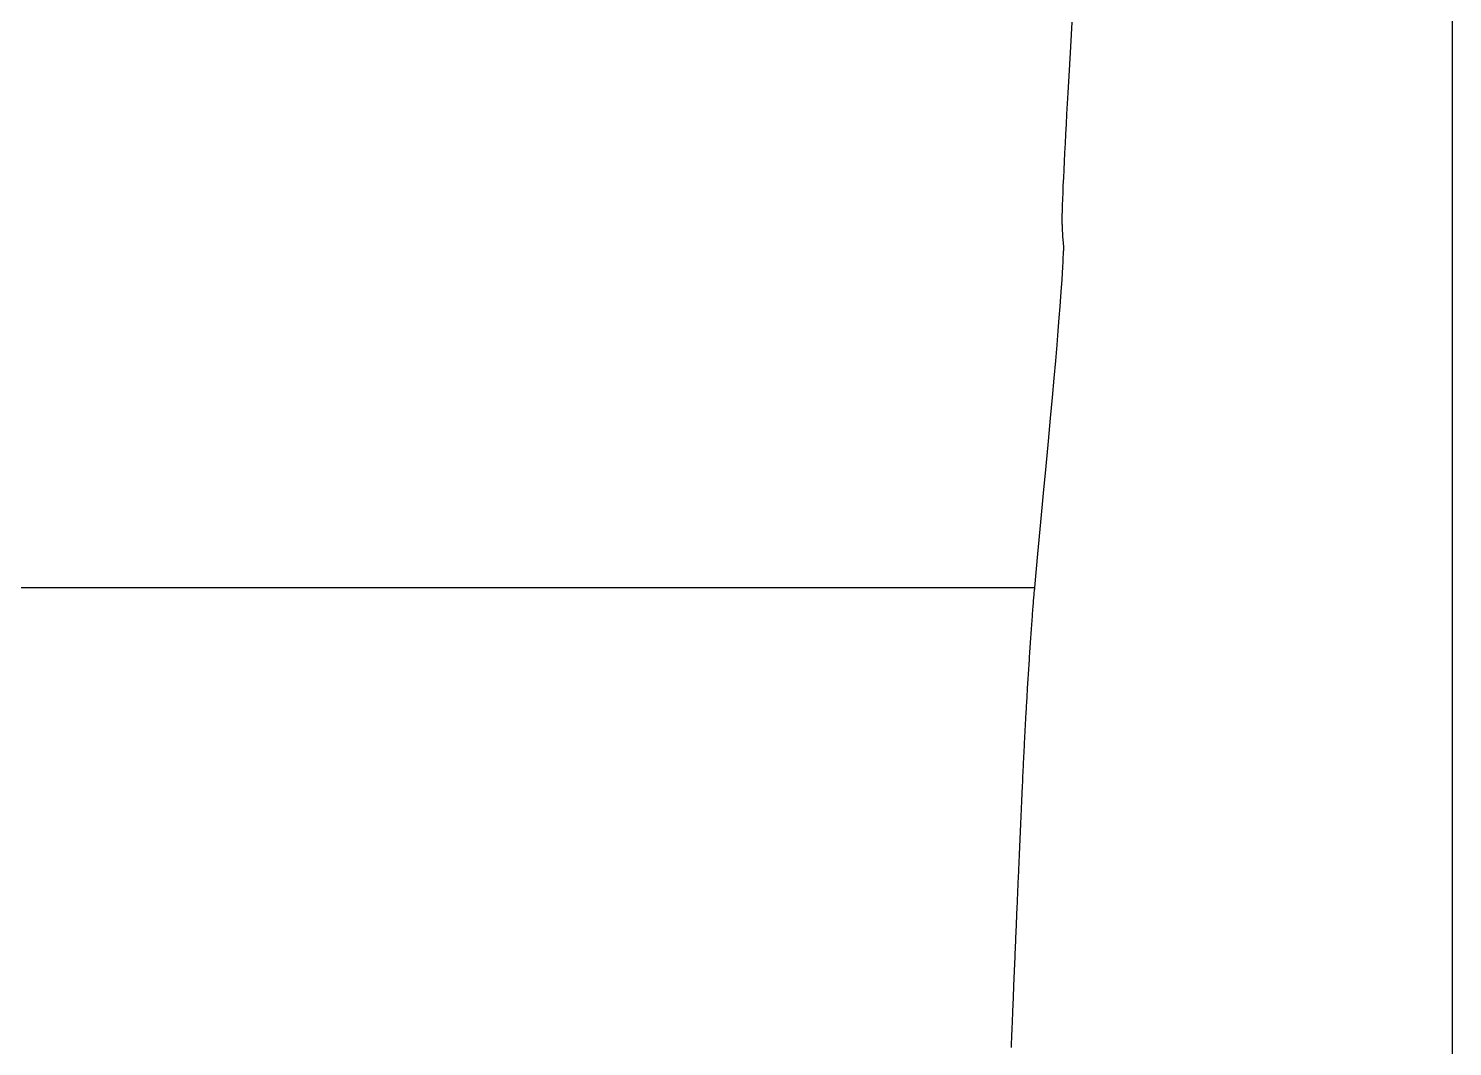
# Model space of a CAD drawing. Extents: x 28 to 300, y 18 to 330.
# Drawn here: x 227.2453 to 227.5256, y 191.7143 to 191.9148 of the extents above; entities that cross this region are included whole.
import ezdxf

# ---------------------------------------------------------------- set-up
doc = ezdxf.new("R2010")
doc.units = 0
doc.layers.add('MECHANICAL14', color=56, linetype='CONTINUOUS')
doc.layers.add('TOPOVERLAY', color=2, linetype='CONTINUOUS')

msp = doc.modelspace()

# ---------------------------------------------------------------- linework, layer by layer
at = {"layer": 'MECHANICAL14'}
for p, q in [((227.52562, 191.44932), (227.52562, 193.47792)), ((227.45062, 191.91361), (227.45077, 191.91603)), ((227.45048, 191.91123), (227.45062, 191.91361)), ((227.45021, 191.9066), (227.45035, 191.90889)), ((227.45035, 191.90889), (227.45048, 191.91123)), ((227.45008, 191.90436), (227.45021, 191.9066)), ((227.44996, 191.90217), (227.45008, 191.90436)), ((227.44984, 191.90003), (227.44996, 191.90217)), ((227.44961, 191.89595), (227.44972, 191.89796)), ((227.44972, 191.89796), (227.44984, 191.90003)), ((227.44951, 191.89401), (227.44961, 191.89595)), ((227.44932, 191.89033), (227.44941, 191.89213)), ((227.44941, 191.89213), (227.44951, 191.89401)), ((227.44923, 191.8886), (227.44932, 191.89033)), ((227.44908, 191.88539), (227.44915, 191.88696)), ((227.44915, 191.88696), (227.44923, 191.8886)), ((227.44896, 191.88252), (227.44901, 191.88391)), ((227.44901, 191.88391), (227.44908, 191.88539)), ((227.44886, 191.88002), (227.44891, 191.88122)), ((227.44891, 191.88122), (227.44896, 191.88252)), ((227.44881, 191.87791), (227.44883, 191.87892)), ((227.44883, 191.87892), (227.44886, 191.88002)), ((227.44879, 191.87702), (227.44881, 191.87791)), ((227.44879, 191.87623), (227.44879, 191.87702)), ((227.44879, 191.87623), (227.44879, 191.87555)), ((227.44879, 191.87555), (227.44881, 191.87498)), ((227.44881, 191.87498), (227.44883, 191.87449)), ((227.44883, 191.87449), (227.44885, 191.87407)), ((227.44885, 191.87407), (227.44888, 191.8737)), ((227.44888, 191.8737), (227.44891, 191.87336)), ((227.44891, 191.87336), (227.44894, 191.87304)), ((227.44894, 191.87304), (227.44897, 191.87271)), ((227.44897, 191.87271), (227.449, 191.87236)), ((227.44898, 191.86882), (227.44901, 191.86967)), ((227.449, 191.87236), (227.44902, 191.87197)), ((227.44901, 191.86967), (227.44903, 191.87039)), ((227.44902, 191.87197), (227.44903, 191.87153)), ((227.44903, 191.87153), (227.44903, 191.87101)), ((227.44903, 191.87039), (227.44903, 191.87101)), ((227.44886, 191.86667), (227.44893, 191.86783)), ((227.44893, 191.86783), (227.44898, 191.86882)), ((227.44868, 191.86378), (227.44878, 191.86532)), ((227.44878, 191.86532), (227.44886, 191.86667)), ((227.44839, 191.86003), (227.44855, 191.86203)), ((227.44855, 191.86203), (227.44868, 191.86378)), ((227.44822, 191.85779), (227.44839, 191.86003)), ((227.44801, 191.85527), (227.44822, 191.85779)), ((227.44777, 191.85247), (227.44801, 191.85527)), ((227.44751, 191.84936), (227.44777, 191.85247)), ((227.4472, 191.84593), (227.44751, 191.84936)), ((227.44687, 191.84215), (227.4472, 191.84593)), ((227.44649, 191.83802), (227.44687, 191.84215)), ((227.44608, 191.83351), (227.44649, 191.83802)), ((227.44563, 191.8286), (227.44608, 191.83351)), ((227.44514, 191.82329), (227.44563, 191.8286)), ((227.4446, 191.81754), (227.44514, 191.82329)), ((227.44402, 191.81134), (227.4446, 191.81754)), ((227.44339, 191.80468), (227.44402, 191.81134)), ((225.70785, 191.80468), (227.44339, 191.80468)), ((227.44317, 191.80219), (227.4432, 191.80251)), ((227.4432, 191.80251), (227.44322, 191.80282)), ((227.44322, 191.80282), (227.44325, 191.80313)), ((227.44325, 191.80313), (227.44327, 191.80341)), ((227.44327, 191.80341), (227.4433, 191.80369)), ((227.4433, 191.80369), (227.44332, 191.80396)), ((227.44332, 191.80396), (227.44334, 191.80421)), ((227.44334, 191.80421), (227.44337, 191.80445)), ((227.44337, 191.80445), (227.44339, 191.80468)), ((227.44294, 191.79926), (227.44297, 191.79966)), ((227.44297, 191.79966), (227.443, 191.80004)), ((227.443, 191.80004), (227.44303, 191.80043)), ((227.44303, 191.80043), (227.44306, 191.8008)), ((227.44306, 191.8008), (227.44309, 191.80116)), ((227.44309, 191.80116), (227.44312, 191.80151)), ((227.44312, 191.80151), (227.44314, 191.80186)), ((227.44314, 191.80186), (227.44317, 191.80219)), ((227.44273, 191.7963), (227.44276, 191.79674)), ((227.44276, 191.79674), (227.44279, 191.79717)), ((227.44279, 191.79717), (227.44282, 191.7976)), ((227.44282, 191.7976), (227.44285, 191.79803)), ((227.44285, 191.79803), (227.44289, 191.79845)), ((227.44289, 191.79845), (227.44292, 191.79886)), ((227.44292, 191.79886), (227.44294, 191.79926)), ((227.44254, 191.79356), (227.44257, 191.79403)), ((227.44257, 191.79403), (227.4426, 191.79449)), ((227.4426, 191.79449), (227.44263, 191.79495)), ((227.44263, 191.79495), (227.44267, 191.7954)), ((227.44267, 191.7954), (227.4427, 191.79585)), ((227.4427, 191.79585), (227.44273, 191.7963)), ((227.44235, 191.79073), (227.44238, 191.7912)), ((227.44238, 191.7912), (227.44241, 191.79168)), ((227.44241, 191.79168), (227.44244, 191.79215)), ((227.44244, 191.79215), (227.44248, 191.79262)), ((227.44248, 191.79262), (227.44251, 191.79309)), ((227.44251, 191.79309), (227.44254, 191.79356)), ((227.44216, 191.78787), (227.44219, 191.78835)), ((227.44219, 191.78835), (227.44222, 191.78882)), ((227.44222, 191.78882), (227.44226, 191.7893)), ((227.44226, 191.7893), (227.44229, 191.78977)), ((227.44229, 191.78977), (227.44232, 191.79025)), ((227.44232, 191.79025), (227.44235, 191.79073)), ((227.44199, 191.78508), (227.44202, 191.78554)), ((227.44202, 191.78554), (227.44205, 191.786)), ((227.44205, 191.786), (227.44208, 191.78647)), ((227.44208, 191.78647), (227.44211, 191.78693)), ((227.44211, 191.78693), (227.44213, 191.7874)), ((227.44213, 191.7874), (227.44216, 191.78787)), ((227.44183, 191.78238), (227.44186, 191.78283)), ((227.44186, 191.78283), (227.44188, 191.78327)), ((227.44188, 191.78327), (227.44191, 191.78372)), ((227.44191, 191.78372), (227.44194, 191.78417)), ((227.44194, 191.78417), (227.44196, 191.78463)), ((227.44196, 191.78463), (227.44199, 191.78508)), ((227.44168, 191.77977), (227.44171, 191.7802)), ((227.44171, 191.7802), (227.44173, 191.78064)), ((227.44173, 191.78064), (227.44175, 191.78107)), ((227.44175, 191.78107), (227.44178, 191.7815)), ((227.44178, 191.7815), (227.44181, 191.78194)), ((227.44181, 191.78194), (227.44183, 191.78238)), ((227.44152, 191.77683), (227.44154, 191.77724)), ((227.44154, 191.77724), (227.44157, 191.77766)), ((227.44157, 191.77766), (227.44159, 191.77808)), ((227.44159, 191.77808), (227.44161, 191.7785)), ((227.44161, 191.7785), (227.44164, 191.77892)), ((227.44164, 191.77892), (227.44166, 191.77935)), ((227.44166, 191.77935), (227.44168, 191.77977)), ((227.44138, 191.77397), (227.44139, 191.77438)), ((227.44139, 191.77438), (227.44142, 191.77478)), ((227.44142, 191.77478), (227.44144, 191.77519)), ((227.44144, 191.77519), (227.44146, 191.77559)), ((227.44146, 191.77559), (227.44148, 191.776)), ((227.44148, 191.776), (227.4415, 191.77641)), ((227.4415, 191.77641), (227.44152, 191.77683)), ((227.44124, 191.77119), (227.44126, 191.77159)), ((227.44126, 191.77159), (227.44128, 191.77198)), ((227.44128, 191.77198), (227.4413, 191.77238)), ((227.4413, 191.77238), (227.44132, 191.77277)), ((227.44132, 191.77277), (227.44134, 191.77317)), ((227.44134, 191.77317), (227.44136, 191.77357)), ((227.44136, 191.77357), (227.44138, 191.77397)), ((227.44111, 191.76848), (227.44113, 191.76886)), ((227.44113, 191.76886), (227.44115, 191.76925)), ((227.44115, 191.76925), (227.44117, 191.76964)), ((227.44117, 191.76964), (227.44118, 191.77002)), ((227.44118, 191.77002), (227.4412, 191.77041)), ((227.4412, 191.77041), (227.44122, 191.7708)), ((227.44122, 191.7708), (227.44124, 191.77119)), ((227.44099, 191.76581), (227.44101, 191.76619)), ((227.44101, 191.76619), (227.44102, 191.76657)), ((227.44102, 191.76657), (227.44104, 191.76695)), ((227.44104, 191.76695), (227.44106, 191.76733)), ((227.44106, 191.76733), (227.44107, 191.76771)), ((227.44107, 191.76771), (227.44109, 191.76809)), ((227.44109, 191.76809), (227.44111, 191.76848)), ((227.44085, 191.7628), (227.44087, 191.76317)), ((227.44087, 191.76317), (227.44089, 191.76355)), ((227.44089, 191.76355), (227.4409, 191.76392)), ((227.4409, 191.76392), (227.44092, 191.7643)), ((227.44092, 191.7643), (227.44094, 191.76468)), ((227.44094, 191.76468), (227.44095, 191.76505)), ((227.44095, 191.76505), (227.44097, 191.76543)), ((227.44097, 191.76543), (227.44099, 191.76581)), ((227.44074, 191.76018), (227.44075, 191.76055)), ((227.44075, 191.76055), (227.44077, 191.76093)), ((227.44077, 191.76093), (227.44079, 191.7613)), ((227.44079, 191.7613), (227.4408, 191.76167)), ((227.4408, 191.76167), (227.44082, 191.76205)), ((227.44082, 191.76205), (227.44084, 191.76242)), ((227.44084, 191.76242), (227.44085, 191.7628)), ((227.4406, 191.75719), (227.44062, 191.75756)), ((227.44062, 191.75756), (227.44064, 191.75794)), ((227.44064, 191.75794), (227.44066, 191.75831)), ((227.44066, 191.75831), (227.44067, 191.75868)), ((227.44067, 191.75868), (227.44069, 191.75906)), ((227.44069, 191.75906), (227.4407, 191.75943)), ((227.4407, 191.75943), (227.44072, 191.75981)), ((227.44072, 191.75981), (227.44074, 191.76018)), ((227.44049, 191.75455), (227.44051, 191.75493)), ((227.44051, 191.75493), (227.44052, 191.75531)), ((227.44052, 191.75531), (227.44054, 191.75569)), ((227.44054, 191.75569), (227.44056, 191.75606)), ((227.44056, 191.75606), (227.44057, 191.75644)), ((227.44057, 191.75644), (227.44059, 191.75681)), ((227.44059, 191.75681), (227.4406, 191.75719)), ((227.44036, 191.75151), (227.44037, 191.7519)), ((227.44037, 191.7519), (227.44039, 191.75228)), ((227.44039, 191.75228), (227.44041, 191.75266)), ((227.44041, 191.75266), (227.44042, 191.75304)), ((227.44042, 191.75304), (227.44044, 191.75342)), ((227.44044, 191.75342), (227.44045, 191.7538)), ((227.44045, 191.7538), (227.44047, 191.75418)), ((227.44047, 191.75418), (227.44049, 191.75455)), ((227.44024, 191.74881), (227.44025, 191.7492)), ((227.44025, 191.7492), (227.44027, 191.74959)), ((227.44027, 191.74959), (227.44029, 191.74998)), ((227.44029, 191.74998), (227.4403, 191.75036)), ((227.4403, 191.75036), (227.44032, 191.75075)), ((227.44032, 191.75075), (227.44034, 191.75113)), ((227.44034, 191.75113), (227.44036, 191.75151)), ((227.44012, 191.74605), (227.44013, 191.74645)), ((227.44013, 191.74645), (227.44015, 191.74685)), ((227.44015, 191.74685), (227.44017, 191.74724)), ((227.44017, 191.74724), (227.44019, 191.74764)), ((227.44019, 191.74764), (227.4402, 191.74803)), ((227.4402, 191.74803), (227.44022, 191.74842)), ((227.44022, 191.74842), (227.44024, 191.74881)), ((227.43999, 191.74323), (227.44001, 191.74364)), ((227.44001, 191.74364), (227.44003, 191.74405)), ((227.44003, 191.74405), (227.44005, 191.74445)), ((227.44005, 191.74445), (227.44007, 191.74485)), ((227.44007, 191.74485), (227.44008, 191.74525)), ((227.44008, 191.74525), (227.4401, 191.74566)), ((227.4401, 191.74566), (227.44012, 191.74605)), ((227.43987, 191.74033), (227.43989, 191.74075)), ((227.43989, 191.74075), (227.43991, 191.74117)), ((227.43991, 191.74117), (227.43993, 191.74158)), ((227.43993, 191.74158), (227.43994, 191.742)), ((227.43994, 191.742), (227.43996, 191.74241)), ((227.43996, 191.74241), (227.43998, 191.74282)), ((227.43998, 191.74282), (227.43999, 191.74323)), ((227.43976, 191.73777), (227.43978, 191.7382)), ((227.43978, 191.7382), (227.4398, 191.73863)), ((227.4398, 191.73863), (227.43982, 191.73906)), ((227.43982, 191.73906), (227.43983, 191.73949)), ((227.43983, 191.73949), (227.43985, 191.73991)), ((227.43985, 191.73991), (227.43987, 191.74033)), ((227.43963, 191.73469), (227.43965, 191.73514)), ((227.43965, 191.73514), (227.43967, 191.73558)), ((227.43967, 191.73558), (227.43969, 191.73603)), ((227.43969, 191.73603), (227.43971, 191.73647)), ((227.43971, 191.73647), (227.43973, 191.7369)), ((227.43973, 191.7369), (227.43974, 191.73734)), ((227.43974, 191.73734), (227.43976, 191.73777)), ((227.43952, 191.73196), (227.43954, 191.73242)), ((227.43954, 191.73242), (227.43956, 191.73288)), ((227.43956, 191.73288), (227.43958, 191.73334)), ((227.43958, 191.73334), (227.4396, 191.73379)), ((227.4396, 191.73379), (227.43961, 191.73424)), ((227.43961, 191.73424), (227.43963, 191.73469)), ((227.4394, 191.72914), (227.43942, 191.72962)), ((227.43942, 191.72962), (227.43944, 191.73009)), ((227.43944, 191.73009), (227.43946, 191.73056)), ((227.43946, 191.73056), (227.43948, 191.73103)), ((227.43948, 191.73103), (227.4395, 191.7315)), ((227.4395, 191.7315), (227.43952, 191.73196)), ((227.43928, 191.72627), (227.4393, 191.72675)), ((227.4393, 191.72675), (227.43932, 191.72723)), ((227.43932, 191.72723), (227.43934, 191.7277)), ((227.43934, 191.7277), (227.43936, 191.72818)), ((227.43936, 191.72818), (227.43938, 191.72866)), ((227.43938, 191.72866), (227.4394, 191.72914)), ((227.43917, 191.72344), (227.43919, 191.7239)), ((227.43919, 191.7239), (227.43921, 191.72437)), ((227.43921, 191.72437), (227.43923, 191.72484)), ((227.43923, 191.72484), (227.43925, 191.72532)), ((227.43925, 191.72532), (227.43927, 191.72579)), ((227.43927, 191.72579), (227.43928, 191.72627)), ((227.43906, 191.72076), (227.43908, 191.72119)), ((227.43908, 191.72119), (227.4391, 191.72163)), ((227.4391, 191.72163), (227.43911, 191.72207)), ((227.43911, 191.72207), (227.43913, 191.72252)), ((227.43913, 191.72252), (227.43915, 191.72298)), ((227.43915, 191.72298), (227.43917, 191.72344)), ((227.43895, 191.71794), (227.43896, 191.71831)), ((227.43896, 191.71831), (227.43898, 191.7187)), ((227.43898, 191.7187), (227.43899, 191.71909)), ((227.43899, 191.71909), (227.43901, 191.7195)), ((227.43901, 191.7195), (227.43902, 191.71991)), ((227.43902, 191.71991), (227.43904, 191.72033)), ((227.43904, 191.72033), (227.43906, 191.72076)), ((227.43884, 191.71532), (227.43885, 191.7156)), ((227.43885, 191.7156), (227.43886, 191.7159)), ((227.43886, 191.7159), (227.43887, 191.71621)), ((227.43887, 191.71621), (227.43889, 191.71653)), ((227.43889, 191.71653), (227.4389, 191.71687)), ((227.4389, 191.71687), (227.43892, 191.71721)), ((227.43892, 191.71721), (227.43893, 191.71757)), ((227.43893, 191.71757), (227.43895, 191.71794)), ((227.43879, 191.71409), (227.4388, 191.71432)), ((227.4388, 191.71432), (227.43881, 191.71455)), ((227.43881, 191.71455), (227.43882, 191.71479)), ((227.43882, 191.71479), (227.43883, 191.71505)), ((227.43883, 191.71505), (227.43884, 191.71532))]:
    msp.add_line(p, q, dxfattribs=at)
at = {"layer": 'TOPOVERLAY'}
for p, q in [((227.52562, 191.44932), (227.52562, 193.47792)), ((227.45062, 191.91361), (227.45077, 191.91603)), ((227.45048, 191.91123), (227.45062, 191.91361)), ((227.45021, 191.9066), (227.45035, 191.90889)), ((227.45035, 191.90889), (227.45048, 191.91123)), ((227.45008, 191.90436), (227.45021, 191.9066)), ((227.44996, 191.90217), (227.45008, 191.90436)), ((227.44984, 191.90003), (227.44996, 191.90217)), ((227.44961, 191.89595), (227.44972, 191.89796)), ((227.44972, 191.89796), (227.44984, 191.90003)), ((227.44951, 191.89401), (227.44961, 191.89595)), ((227.44932, 191.89033), (227.44941, 191.89213)), ((227.44941, 191.89213), (227.44951, 191.89401)), ((227.44923, 191.8886), (227.44932, 191.89033)), ((227.44908, 191.88539), (227.44915, 191.88696)), ((227.44915, 191.88696), (227.44923, 191.8886)), ((227.44896, 191.88252), (227.44901, 191.88391)), ((227.44901, 191.88391), (227.44908, 191.88539)), ((227.44886, 191.88002), (227.44891, 191.88122)), ((227.44891, 191.88122), (227.44896, 191.88252)), ((227.44881, 191.87791), (227.44883, 191.87892)), ((227.44883, 191.87892), (227.44886, 191.88002)), ((227.44879, 191.87702), (227.44881, 191.87791)), ((227.44879, 191.87623), (227.44879, 191.87702)), ((227.44879, 191.87623), (227.44879, 191.87555)), ((227.44879, 191.87555), (227.44881, 191.87498)), ((227.44881, 191.87498), (227.44883, 191.87449)), ((227.44883, 191.87449), (227.44885, 191.87407)), ((227.44885, 191.87407), (227.44888, 191.8737)), ((227.44888, 191.8737), (227.44891, 191.87336)), ((227.44891, 191.87336), (227.44894, 191.87304)), ((227.44894, 191.87304), (227.44897, 191.87271)), ((227.44897, 191.87271), (227.449, 191.87236)), ((227.44898, 191.86882), (227.44901, 191.86967)), ((227.449, 191.87236), (227.44902, 191.87197)), ((227.44901, 191.86967), (227.44903, 191.87039)), ((227.44902, 191.87197), (227.44903, 191.87153)), ((227.44903, 191.87153), (227.44903, 191.87101)), ((227.44903, 191.87039), (227.44903, 191.87101)), ((227.44886, 191.86667), (227.44893, 191.86783)), ((227.44893, 191.86783), (227.44898, 191.86882)), ((227.44868, 191.86378), (227.44878, 191.86532)), ((227.44878, 191.86532), (227.44886, 191.86667)), ((227.44839, 191.86003), (227.44855, 191.86203)), ((227.44855, 191.86203), (227.44868, 191.86378)), ((227.44822, 191.85779), (227.44839, 191.86003)), ((227.44801, 191.85527), (227.44822, 191.85779)), ((227.44777, 191.85247), (227.44801, 191.85527)), ((227.44751, 191.84936), (227.44777, 191.85247)), ((227.4472, 191.84593), (227.44751, 191.84936)), ((227.44687, 191.84215), (227.4472, 191.84593)), ((227.44649, 191.83802), (227.44687, 191.84215)), ((227.44608, 191.83351), (227.44649, 191.83802)), ((227.44563, 191.8286), (227.44608, 191.83351)), ((227.44514, 191.82329), (227.44563, 191.8286)), ((227.4446, 191.81754), (227.44514, 191.82329)), ((227.44402, 191.81134), (227.4446, 191.81754)), ((227.44339, 191.80468), (227.44402, 191.81134)), ((225.70785, 191.80468), (227.44339, 191.80468)), ((227.44317, 191.80219), (227.4432, 191.80251)), ((227.4432, 191.80251), (227.44322, 191.80282)), ((227.44322, 191.80282), (227.44325, 191.80313)), ((227.44325, 191.80313), (227.44327, 191.80341)), ((227.44327, 191.80341), (227.4433, 191.80369)), ((227.4433, 191.80369), (227.44332, 191.80396)), ((227.44332, 191.80396), (227.44334, 191.80421)), ((227.44334, 191.80421), (227.44337, 191.80445)), ((227.44337, 191.80445), (227.44339, 191.80468)), ((227.44294, 191.79926), (227.44297, 191.79966)), ((227.44297, 191.79966), (227.443, 191.80004)), ((227.443, 191.80004), (227.44303, 191.80043)), ((227.44303, 191.80043), (227.44306, 191.8008)), ((227.44306, 191.8008), (227.44309, 191.80116)), ((227.44309, 191.80116), (227.44312, 191.80151)), ((227.44312, 191.80151), (227.44314, 191.80186)), ((227.44314, 191.80186), (227.44317, 191.80219)), ((227.44273, 191.7963), (227.44276, 191.79674)), ((227.44276, 191.79674), (227.44279, 191.79717)), ((227.44279, 191.79717), (227.44282, 191.7976)), ((227.44282, 191.7976), (227.44285, 191.79803)), ((227.44285, 191.79803), (227.44289, 191.79845)), ((227.44289, 191.79845), (227.44292, 191.79886)), ((227.44292, 191.79886), (227.44294, 191.79926)), ((227.44254, 191.79356), (227.44257, 191.79403)), ((227.44257, 191.79403), (227.4426, 191.79449)), ((227.4426, 191.79449), (227.44263, 191.79495)), ((227.44263, 191.79495), (227.44267, 191.7954)), ((227.44267, 191.7954), (227.4427, 191.79585)), ((227.4427, 191.79585), (227.44273, 191.7963)), ((227.44235, 191.79073), (227.44238, 191.7912)), ((227.44238, 191.7912), (227.44241, 191.79168)), ((227.44241, 191.79168), (227.44244, 191.79215)), ((227.44244, 191.79215), (227.44248, 191.79262)), ((227.44248, 191.79262), (227.44251, 191.79309)), ((227.44251, 191.79309), (227.44254, 191.79356)), ((227.44216, 191.78787), (227.44219, 191.78835)), ((227.44219, 191.78835), (227.44222, 191.78882)), ((227.44222, 191.78882), (227.44226, 191.7893)), ((227.44226, 191.7893), (227.44229, 191.78977)), ((227.44229, 191.78977), (227.44232, 191.79025)), ((227.44232, 191.79025), (227.44235, 191.79073)), ((227.44199, 191.78508), (227.44202, 191.78554)), ((227.44202, 191.78554), (227.44205, 191.786)), ((227.44205, 191.786), (227.44208, 191.78647)), ((227.44208, 191.78647), (227.44211, 191.78693)), ((227.44211, 191.78693), (227.44213, 191.7874)), ((227.44213, 191.7874), (227.44216, 191.78787)), ((227.44183, 191.78238), (227.44186, 191.78283)), ((227.44186, 191.78283), (227.44188, 191.78327)), ((227.44188, 191.78327), (227.44191, 191.78372)), ((227.44191, 191.78372), (227.44194, 191.78417)), ((227.44194, 191.78417), (227.44196, 191.78463)), ((227.44196, 191.78463), (227.44199, 191.78508)), ((227.44168, 191.77977), (227.44171, 191.7802)), ((227.44171, 191.7802), (227.44173, 191.78064)), ((227.44173, 191.78064), (227.44175, 191.78107)), ((227.44175, 191.78107), (227.44178, 191.7815)), ((227.44178, 191.7815), (227.44181, 191.78194)), ((227.44181, 191.78194), (227.44183, 191.78238)), ((227.44152, 191.77683), (227.44154, 191.77724)), ((227.44154, 191.77724), (227.44157, 191.77766)), ((227.44157, 191.77766), (227.44159, 191.77808)), ((227.44159, 191.77808), (227.44161, 191.7785)), ((227.44161, 191.7785), (227.44164, 191.77892)), ((227.44164, 191.77892), (227.44166, 191.77935)), ((227.44166, 191.77935), (227.44168, 191.77977)), ((227.44138, 191.77397), (227.44139, 191.77438)), ((227.44139, 191.77438), (227.44142, 191.77478)), ((227.44142, 191.77478), (227.44144, 191.77519)), ((227.44144, 191.77519), (227.44146, 191.77559)), ((227.44146, 191.77559), (227.44148, 191.776)), ((227.44148, 191.776), (227.4415, 191.77641)), ((227.4415, 191.77641), (227.44152, 191.77683)), ((227.44124, 191.77119), (227.44126, 191.77159)), ((227.44126, 191.77159), (227.44128, 191.77198)), ((227.44128, 191.77198), (227.4413, 191.77238)), ((227.4413, 191.77238), (227.44132, 191.77277)), ((227.44132, 191.77277), (227.44134, 191.77317)), ((227.44134, 191.77317), (227.44136, 191.77357)), ((227.44136, 191.77357), (227.44138, 191.77397)), ((227.44111, 191.76848), (227.44113, 191.76886)), ((227.44113, 191.76886), (227.44115, 191.76925)), ((227.44115, 191.76925), (227.44117, 191.76964)), ((227.44117, 191.76964), (227.44118, 191.77002)), ((227.44118, 191.77002), (227.4412, 191.77041)), ((227.4412, 191.77041), (227.44122, 191.7708)), ((227.44122, 191.7708), (227.44124, 191.77119)), ((227.44099, 191.76581), (227.44101, 191.76619)), ((227.44101, 191.76619), (227.44102, 191.76657)), ((227.44102, 191.76657), (227.44104, 191.76695)), ((227.44104, 191.76695), (227.44106, 191.76733)), ((227.44106, 191.76733), (227.44107, 191.76771)), ((227.44107, 191.76771), (227.44109, 191.76809)), ((227.44109, 191.76809), (227.44111, 191.76848)), ((227.44085, 191.7628), (227.44087, 191.76317)), ((227.44087, 191.76317), (227.44089, 191.76355)), ((227.44089, 191.76355), (227.4409, 191.76392)), ((227.4409, 191.76392), (227.44092, 191.7643)), ((227.44092, 191.7643), (227.44094, 191.76468)), ((227.44094, 191.76468), (227.44095, 191.76505)), ((227.44095, 191.76505), (227.44097, 191.76543)), ((227.44097, 191.76543), (227.44099, 191.76581)), ((227.44074, 191.76018), (227.44075, 191.76055)), ((227.44075, 191.76055), (227.44077, 191.76093)), ((227.44077, 191.76093), (227.44079, 191.7613)), ((227.44079, 191.7613), (227.4408, 191.76167)), ((227.4408, 191.76167), (227.44082, 191.76205)), ((227.44082, 191.76205), (227.44084, 191.76242)), ((227.44084, 191.76242), (227.44085, 191.7628)), ((227.4406, 191.75719), (227.44062, 191.75756)), ((227.44062, 191.75756), (227.44064, 191.75794)), ((227.44064, 191.75794), (227.44066, 191.75831)), ((227.44066, 191.75831), (227.44067, 191.75868)), ((227.44067, 191.75868), (227.44069, 191.75906)), ((227.44069, 191.75906), (227.4407, 191.75943)), ((227.4407, 191.75943), (227.44072, 191.75981)), ((227.44072, 191.75981), (227.44074, 191.76018)), ((227.44049, 191.75455), (227.44051, 191.75493)), ((227.44051, 191.75493), (227.44052, 191.75531)), ((227.44052, 191.75531), (227.44054, 191.75569)), ((227.44054, 191.75569), (227.44056, 191.75606)), ((227.44056, 191.75606), (227.44057, 191.75644)), ((227.44057, 191.75644), (227.44059, 191.75681)), ((227.44059, 191.75681), (227.4406, 191.75719)), ((227.44036, 191.75151), (227.44037, 191.7519)), ((227.44037, 191.7519), (227.44039, 191.75228)), ((227.44039, 191.75228), (227.44041, 191.75266)), ((227.44041, 191.75266), (227.44042, 191.75304)), ((227.44042, 191.75304), (227.44044, 191.75342)), ((227.44044, 191.75342), (227.44045, 191.7538)), ((227.44045, 191.7538), (227.44047, 191.75418)), ((227.44047, 191.75418), (227.44049, 191.75455)), ((227.44024, 191.74881), (227.44025, 191.7492)), ((227.44025, 191.7492), (227.44027, 191.74959)), ((227.44027, 191.74959), (227.44029, 191.74998)), ((227.44029, 191.74998), (227.4403, 191.75036)), ((227.4403, 191.75036), (227.44032, 191.75075)), ((227.44032, 191.75075), (227.44034, 191.75113)), ((227.44034, 191.75113), (227.44036, 191.75151)), ((227.44012, 191.74605), (227.44013, 191.74645)), ((227.44013, 191.74645), (227.44015, 191.74685)), ((227.44015, 191.74685), (227.44017, 191.74724)), ((227.44017, 191.74724), (227.44019, 191.74764)), ((227.44019, 191.74764), (227.4402, 191.74803)), ((227.4402, 191.74803), (227.44022, 191.74842)), ((227.44022, 191.74842), (227.44024, 191.74881)), ((227.43999, 191.74323), (227.44001, 191.74364)), ((227.44001, 191.74364), (227.44003, 191.74405)), ((227.44003, 191.74405), (227.44005, 191.74445)), ((227.44005, 191.74445), (227.44007, 191.74485)), ((227.44007, 191.74485), (227.44008, 191.74525)), ((227.44008, 191.74525), (227.4401, 191.74566)), ((227.4401, 191.74566), (227.44012, 191.74605)), ((227.43987, 191.74033), (227.43989, 191.74075)), ((227.43989, 191.74075), (227.43991, 191.74117)), ((227.43991, 191.74117), (227.43993, 191.74158)), ((227.43993, 191.74158), (227.43994, 191.742)), ((227.43994, 191.742), (227.43996, 191.74241)), ((227.43996, 191.74241), (227.43998, 191.74282)), ((227.43998, 191.74282), (227.43999, 191.74323)), ((227.43976, 191.73777), (227.43978, 191.7382)), ((227.43978, 191.7382), (227.4398, 191.73863)), ((227.4398, 191.73863), (227.43982, 191.73906)), ((227.43982, 191.73906), (227.43983, 191.73949)), ((227.43983, 191.73949), (227.43985, 191.73991)), ((227.43985, 191.73991), (227.43987, 191.74033)), ((227.43963, 191.73469), (227.43965, 191.73514)), ((227.43965, 191.73514), (227.43967, 191.73558)), ((227.43967, 191.73558), (227.43969, 191.73603)), ((227.43969, 191.73603), (227.43971, 191.73647)), ((227.43971, 191.73647), (227.43973, 191.7369)), ((227.43973, 191.7369), (227.43974, 191.73734)), ((227.43974, 191.73734), (227.43976, 191.73777)), ((227.43952, 191.73196), (227.43954, 191.73242)), ((227.43954, 191.73242), (227.43956, 191.73288)), ((227.43956, 191.73288), (227.43958, 191.73334)), ((227.43958, 191.73334), (227.4396, 191.73379)), ((227.4396, 191.73379), (227.43961, 191.73424)), ((227.43961, 191.73424), (227.43963, 191.73469)), ((227.4394, 191.72914), (227.43942, 191.72962)), ((227.43942, 191.72962), (227.43944, 191.73009)), ((227.43944, 191.73009), (227.43946, 191.73056)), ((227.43946, 191.73056), (227.43948, 191.73103)), ((227.43948, 191.73103), (227.4395, 191.7315)), ((227.4395, 191.7315), (227.43952, 191.73196)), ((227.43928, 191.72627), (227.4393, 191.72675)), ((227.4393, 191.72675), (227.43932, 191.72723)), ((227.43932, 191.72723), (227.43934, 191.7277)), ((227.43934, 191.7277), (227.43936, 191.72818)), ((227.43936, 191.72818), (227.43938, 191.72866)), ((227.43938, 191.72866), (227.4394, 191.72914)), ((227.43917, 191.72344), (227.43919, 191.7239)), ((227.43919, 191.7239), (227.43921, 191.72437)), ((227.43921, 191.72437), (227.43923, 191.72484)), ((227.43923, 191.72484), (227.43925, 191.72532)), ((227.43925, 191.72532), (227.43927, 191.72579)), ((227.43927, 191.72579), (227.43928, 191.72627)), ((227.43906, 191.72076), (227.43908, 191.72119)), ((227.43908, 191.72119), (227.4391, 191.72163)), ((227.4391, 191.72163), (227.43911, 191.72207)), ((227.43911, 191.72207), (227.43913, 191.72252)), ((227.43913, 191.72252), (227.43915, 191.72298)), ((227.43915, 191.72298), (227.43917, 191.72344)), ((227.43895, 191.71794), (227.43896, 191.71831)), ((227.43896, 191.71831), (227.43898, 191.7187)), ((227.43898, 191.7187), (227.43899, 191.71909)), ((227.43899, 191.71909), (227.43901, 191.7195)), ((227.43901, 191.7195), (227.43902, 191.71991)), ((227.43902, 191.71991), (227.43904, 191.72033)), ((227.43904, 191.72033), (227.43906, 191.72076)), ((227.43884, 191.71532), (227.43885, 191.7156)), ((227.43885, 191.7156), (227.43886, 191.7159)), ((227.43886, 191.7159), (227.43887, 191.71621)), ((227.43887, 191.71621), (227.43889, 191.71653)), ((227.43889, 191.71653), (227.4389, 191.71687)), ((227.4389, 191.71687), (227.43892, 191.71721)), ((227.43892, 191.71721), (227.43893, 191.71757)), ((227.43893, 191.71757), (227.43895, 191.71794)), ((227.43879, 191.71409), (227.4388, 191.71432)), ((227.4388, 191.71432), (227.43881, 191.71455)), ((227.43881, 191.71455), (227.43882, 191.71479)), ((227.43882, 191.71479), (227.43883, 191.71505)), ((227.43883, 191.71505), (227.43884, 191.71532))]:
    msp.add_line(p, q, dxfattribs=at)

doc.saveas('drawing.dxf')
